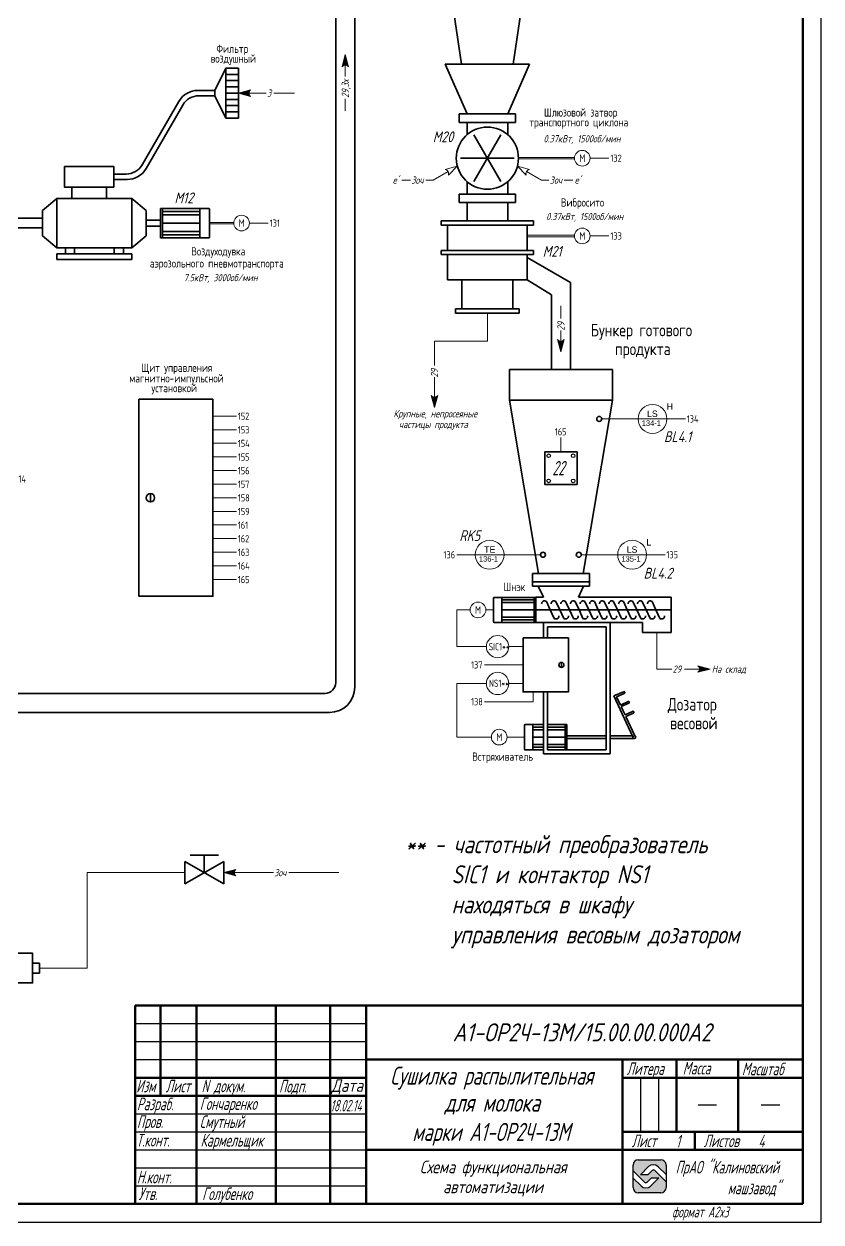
# Model space of a CAD drawing. Header units: millimetres. Extents: x 294 to 6216, y -3442 to 2720.
# Drawn here: x 1124.4 to 1345.2, y 1469.7 to 1801.7 of the extents above; entities that cross this region are included whole.
import ezdxf
from ezdxf.enums import TextEntityAlignment as Align

# ---------------------------------------------------------------- set-up
doc = ezdxf.new("R2010")
doc.units = ezdxf.units.MM
doc.header["$LTSCALE"] = 15
doc.layers.add('0.35 TEXT', color=7, linetype='Continuous', lineweight=35)
doc.layers.add('LWT 0.6', color=7, linetype='Continuous', lineweight=50)
doc.styles.add('0', font='gost.shx', dxfattribs={"width": 0.75, "oblique": 15})
doc.styles.add('33', font='gost.shx', dxfattribs={"width": 0.75, "oblique": 15, "height": 2.5})
doc.styles.add('34', font='gost.shx', dxfattribs={"width": 0.75, "oblique": 15, "height": 3.5})
doc.styles.add('35', font='gost.shx', dxfattribs={"width": 0.75, "oblique": 15, "height": 5})

msp = doc.modelspace()

# ---------------------------------------------------------------- hatches: boundary and pattern name
at = {"lineweight": 13}
h = msp.add_hatch(color=256, dxfattribs=at)
h.dxf.hatch_style = 1
h.paths.add_polyline_path([(1213.407, 1793.179), (1214.31, 1789.81, 0.4958839), (1212.504, 1789.81)])
h = msp.add_hatch(color=256, dxfattribs=at)
h.dxf.hatch_style = 1
h.paths.add_polyline_path([(1183.801, 1782.518), (1187.17, 1781.615, -0.4958839), (1187.17, 1783.421)])
h = msp.add_hatch(color=256, dxfattribs=at)
h.dxf.hatch_style = 1
h.paths.add_polyline_path([(1273.13, 1710.844), (1274.033, 1714.214, -0.4958839), (1272.227, 1714.214)])
h = msp.add_hatch(color=256, dxfattribs=at)
h.dxf.hatch_style = 1
h.paths.add_polyline_path([(1238.089, 1695.375), (1238.992, 1698.745, -0.4958839), (1237.186, 1698.745)])
h = msp.add_hatch(color=256, dxfattribs=at)
h.dxf.hatch_style = 1
h.paths.add_polyline_path([(1314.447, 1622.926), (1311.078, 1622.023, 0.4958839), (1311.078, 1623.829)])
h = msp.add_hatch(color=256, dxfattribs=at)
h.dxf.hatch_style = 1
h.paths.add_polyline_path([(1179.746, 1566.508), (1183.116, 1565.605, -0.4958839), (1183.116, 1567.411)])
h = msp.add_hatch(color=256)
h.set_gradient(color1=(110, 143, 145), tint=1, name='SPHERICAL')
h.paths.add_polyline_path([(1298.192, 1481.92), (1300.233, 1481.92), (1297.954, 1479.651, -0.3840488), (1295.303, 1479.697), (1293.104, 1481.895), (1293.104, 1479.231, 0.4142136), (1294.544, 1477.791), (1300.812, 1477.791, 0.4142136), (1302.252, 1479.231), (1302.252, 1480.83), (1299.101, 1483.981, 0.3840488), (1298.377, 1483.993), (1297.194, 1482.81), (1295.124, 1482.81), (1297.402, 1485.08, -0.3840488), (1300.054, 1485.034), (1302.252, 1482.836), (1302.252, 1485.499, 0.4142136), (1300.812, 1486.939), (1294.544, 1486.939, 0.4142136), (1293.104, 1485.499), (1293.104, 1483.931), (1296.285, 1480.75, 0.3840488), (1297.009, 1480.737)])

# ---------------------------------------------------------------- linework, layer by layer
for p, q in [((1345.189, 1469.698), (1345.189, 2063.698)), ((1155.189, 1524.698), (1219.189, 1524.698)), ((1155.189, 1519.698), (1219.189, 1519.698)), ((1155.189, 1514.698), (1219.189, 1514.698)), ((1295.189, 1509.698), (1295.189, 1494.698)), ((1300.189, 1509.698), (1300.189, 1494.698)), ((1311.127, 1502.198), (1316.251, 1502.198)), ((1328.627, 1502.198), (1333.751, 1502.198)), ((1155.189, 1499.698), (1219.189, 1499.698)), ((1155.189, 1494.698), (1219.189, 1494.698)), ((1155.189, 1489.698), (1219.189, 1489.698)), ((1155.189, 1484.698), (1219.189, 1484.698)), ((1293.135, 1479.231), (1293.135, 1485.499)), ((1294.575, 1486.939), (1300.843, 1486.939)), ((1295.154, 1482.81), (1297.433, 1485.08)), ((1297.225, 1482.81), (1298.408, 1483.993)), ((1302.283, 1480.83), (1299.132, 1483.981)), ((1302.283, 1482.836), (1300.085, 1485.034)), ((1302.283, 1485.499), (1302.283, 1479.231)), ((1293.135, 1483.931), (1296.316, 1480.75)), ((1293.135, 1481.895), (1295.333, 1479.697)), ((1297.225, 1482.81), (1295.154, 1482.81)), ((1298.223, 1481.92), (1297.04, 1480.737)), ((1300.263, 1481.92), (1297.985, 1479.651)), ((1298.223, 1481.92), (1300.263, 1481.92)), ((1155.189, 1479.698), (1219.189, 1479.698)), ((1300.843, 1477.791), (1294.575, 1477.791)), ((294.189, 1469.698), (1345.189, 1469.698))]:
    msp.add_line(p, q)
at = {"lineweight": 35}
for p, q in [((1210.769, 1619.191, -0.021), (1210.769, 1848.549, -0.021)), ((1216.046, 1847.271, -0.021), (1216.046, 1617.879, -0.02)), ((1238.506, 1838.515, -0.009), (1245.585, 1790.526, -0.009)), ((1267.009, 1838.515, -0.009), (1259.929, 1790.526, -0.009)), ((1180.35, 1789.42), (1177.271, 1783.263)), ((1183.801, 1789.42), (1180.35, 1789.42)), ((1180.35, 1775.616), (1180.35, 1789.42)), ((1183.801, 1789.42), (1183.801, 1775.616)), ((1241.042, 1790.526, -0.009), (1264.473, 1790.526, -0.009)), ((1241.042, 1790.526, -0.009), (1247.127, 1776.763, -0.009)), ((1264.473, 1790.526, -0.009), (1258.388, 1776.763, -0.009)), ((1180.35, 1787.694), (1183.801, 1787.694)), ((1177.271, 1783.263), (1172.561, 1783.263)), ((1177.271, 1783.263), (1177.271, 1781.772)), ((1180.35, 1785.969), (1183.801, 1785.969)), ((1180.35, 1784.243), (1183.801, 1784.243)), ((1157.119, 1762.638), (1167.261, 1780.203)), ((1177.271, 1781.772), (1172.833, 1781.772)), ((1177.271, 1781.772), (1180.35, 1775.616)), ((1180.35, 1782.518), (1183.801, 1782.518)), ((1180.35, 1780.793), (1183.801, 1780.793)), ((1158.275, 1761.657), (1168.416, 1779.222)), ((1180.35, 1779.067), (1183.801, 1779.067)), ((1180.35, 1777.342), (1183.801, 1777.342)), ((1252.757, 1776.763, -0.009), (1244.975, 1776.763, -0.009)), ((1244.975, 1776.763, -0.009), (1244.975, 1774.416, -0.009)), ((1252.757, 1776.763, -0.009), (1260.54, 1776.763, -0.009)), ((1260.54, 1774.416, -0.009), (1260.54, 1776.763, -0.009)), ((1183.801, 1775.616), (1180.35, 1775.616)), ((1244.975, 1774.416, -0.009), (1260.54, 1774.416, -0.009)), ((1247.128, 1774.416, -0.009), (1247.128, 1770.997, -0.009)), ((1258.388, 1774.416, -0.009), (1258.388, 1770.997, -0.009)), ((1249.032, 1770.934, -0.009), (1256.483, 1758.028, -0.009)), ((1256.483, 1770.934, -0.009), (1249.032, 1758.028, -0.009)), ((1260.209, 1764.481, -0.009), (1245.307, 1764.481, -0.009)), ((1152.703, 1760.088), (1149.253, 1760.088)), ((1137.613, 1756.483), (1137.613, 1753.351)), ((1147.234, 1756.483), (1147.234, 1753.351)), ((1152.974, 1758.597), (1149.253, 1758.597)), ((1247.128, 1754.546, -0.009), (1247.128, 1757.966, -0.009)), ((1258.388, 1754.546, -0.009), (1258.388, 1757.966, -0.009)), ((1133.519, 1753.351), (1129.567, 1750.035)), ((1154.275, 1753.351), (1158.227, 1750.035)), ((1252.757, 1754.546, -0.009), (1244.975, 1754.546, -0.009)), ((1244.975, 1754.546, -0.009), (1244.975, 1752.2, -0.009)), ((1252.757, 1754.546, -0.009), (1260.54, 1754.546, -0.009)), ((1260.54, 1752.2, -0.009), (1260.54, 1754.546, -0.009)), ((1129.567, 1750.035), (1129.567, 1742.962)), ((1158.227, 1750.035), (1158.227, 1742.962)), ((1175.604, 1750.538), (1162.186, 1750.538)), ((1162.186, 1750.538), (1162.186, 1742.459)), ((1162.725, 1750.538), (1162.725, 1742.459)), ((1162.725, 1749.73), (1173.137, 1749.73)), ((1173.137, 1750.538), (1173.137, 1742.459)), ((1175.829, 1750.312), (1175.829, 1742.684)), ((1244.975, 1752.2, -0.009), (1260.54, 1752.2, -0.009)), ((1247.128, 1747.102, -0.009), (1247.128, 1752.2, -0.009)), ((1258.388, 1747.102, -0.009), (1258.388, 1752.2, -0.009)), ((1129.567, 1747.851), (981.751, 1747.851)), ((1162.186, 1747.318), (1158.227, 1747.318)), ((1162.725, 1748.832), (1173.137, 1748.832)), ((1173.137, 1746.498), (1162.725, 1746.498)), ((1239.975, 1747.102, -0.009), (1265.54, 1747.102, -0.009)), ((1239.975, 1745.929, -0.009), (1239.975, 1747.102, -0.009)), ((1265.54, 1747.102, -0.009), (1265.54, 1745.929, -0.009)), ((1129.567, 1745.146), (981.751, 1745.146)), ((1133.519, 1739.645), (1129.567, 1742.962)), ((1154.275, 1739.645), (1158.227, 1742.962)), ((1162.186, 1745.678), (1158.227, 1745.678)), ((1162.725, 1744.165), (1173.137, 1744.165)), ((1162.725, 1743.267), (1173.137, 1743.267)), ((1239.975, 1745.929, -0.009), (1265.54, 1745.929, -0.009)), ((1241.721, 1745.929, -0.009), (1241.721, 1738.929, -0.009)), ((1263.793, 1745.929, -0.009), (1263.793, 1738.929, -0.009)), ((1135.857, 1739.645), (1135.857, 1737.961)), ((1138.435, 1737.961), (1138.435, 1739.645)), ((1149.36, 1737.961), (1149.36, 1739.645)), ((1151.937, 1739.645), (1151.937, 1737.961)), ((1175.604, 1742.459), (1162.186, 1742.459)), ((1133.519, 1737.961), (1154.275, 1737.961)), ((1133.519, 1736.43), (1133.519, 1737.961)), ((1154.275, 1736.43), (1133.519, 1736.43)), ((1154.275, 1736.43), (1154.275, 1737.961)), ((1239.975, 1738.929, -0.009), (1265.54, 1738.929, -0.009)), ((1239.975, 1737.755, -0.009), (1239.975, 1738.929, -0.009)), ((1239.975, 1737.755, -0.009), (1265.54, 1737.755, -0.009)), ((1241.721, 1737.755, -0.009), (1241.721, 1730.755, -0.009)), ((1263.793, 1737.755, -0.009), (1263.793, 1730.755, -0.009)), ((1263.793, 1736.947, -0.009), (1275.769, 1730.033, -0.009)), ((1265.54, 1738.929, -0.009), (1265.54, 1737.755, -0.009)), ((1241.721, 1730.755, -0.009), (1263.793, 1730.755, -0.009)), ((1245.721, 1730.755, -0.009), (1245.721, 1722.755, -0.009)), ((1259.793, 1730.755, -0.009), (1259.793, 1722.755, -0.009)), ((1270.491, 1726.643, -0.009), (1263.793, 1730.755, -0.009)), ((1275.769, 1730.033, -0.009), (1275.769, 1705.945, -0.008)), ((1270.491, 1705.945, -0.009), (1270.491, 1726.643, -0.009)), ((1243.975, 1722.755, -0.009), (1261.54, 1722.755, -0.009)), ((1243.975, 1721.582, -0.009), (1243.975, 1722.755, -0.009)), ((1243.975, 1721.582, -0.009), (1261.54, 1721.582, -0.009)), ((1261.54, 1722.755, -0.009), (1261.54, 1721.582, -0.009)), ((1287.381, 1705.945, -0.008), (1258.879, 1705.945, -0.008)), ((1258.879, 1705.945, -0.008), (1258.879, 1697.428, -0.002)), ((1287.381, 1705.945, -0.008), (1287.381, 1697.428, -0.002)), ((1258.879, 1697.428, -0.002), (1287.381, 1697.428, -0.002)), ((1258.879, 1697.428, -0.002), (1266.967, 1649.439, -0.002)), ((1287.381, 1697.428, -0.002), (1279.293, 1649.439, -0.002)), ((1159.43, 1671.547), (1159.43, 1669.251)), ((1265.226, 1649.439, -0.002), (1281.035, 1649.439, -0.002)), ((1265.226, 1649.439, -0.002), (1265.226, 1647.092, -0.002)), ((1265.226, 1647.092, -0.002), (1281.035, 1647.092, -0.002)), ((1265.226, 1647.092, -0.002), (1281.035, 1647.092, -0.002)), ((1265.226, 1647.092, -0.002), (1265.226, 1645.881, -0.002)), ((1281.035, 1647.092, -0.002), (1281.035, 1649.439, -0.002)), ((1281.035, 1645.881, -0.002), (1281.035, 1647.092, -0.002)), ((1265.226, 1645.881, -0.002), (1281.035, 1645.881, -0.002)), ((1266.84, 1645.881, -0.002), (1268.267, 1642.82, -0.002)), ((1279.42, 1645.881, -0.002), (1277.993, 1642.82, -0.002)), ((1254.451, 1636.025, -0.002), (1254.451, 1642.601, -0.002)), ((1254.645, 1642.795, -0.002), (1266.204, 1642.795, -0.002)), ((1256.772, 1635.831, -0.002), (1256.772, 1642.795, -0.002)), ((1265.749, 1642.099, -0.002), (1256.772, 1642.099, -0.002)), ((1265.749, 1641.325, -0.002), (1256.772, 1641.325, -0.002)), ((1265.749, 1635.831, -0.002), (1265.749, 1642.795, -0.002)), ((1266.204, 1642.82, -0.002), (1268.267, 1642.82, -0.002)), ((1266.204, 1635.806, -0.002), (1266.204, 1642.82, -0.002)), ((1269.101, 1641.654, -0.002), (1270.193, 1639.313, -0.002)), ((1271.728, 1641.654, -0.002), (1272.82, 1639.313, -0.002)), ((1274.434, 1641.654, -0.002), (1275.526, 1639.313, -0.002)), ((1277.061, 1641.654, -0.002), (1278.153, 1639.313, -0.002)), ((1277.993, 1642.82, -0.002), (1303.669, 1642.82, -0.002)), ((1279.767, 1641.654, -0.002), (1280.859, 1639.313, -0.002)), ((1282.394, 1641.654, -0.002), (1283.486, 1639.313, -0.002)), ((1285.1, 1641.654, -0.002), (1286.192, 1639.313, -0.002)), ((1287.727, 1641.654, -0.002), (1288.819, 1639.313, -0.002)), ((1290.433, 1641.654, -0.002), (1291.525, 1639.313, -0.002)), ((1293.06, 1641.654, -0.002), (1294.152, 1639.313, -0.002)), ((1295.672, 1641.654, -0.002), (1296.763, 1639.313, -0.002)), ((1298.378, 1641.654, -0.002), (1299.469, 1639.313, -0.002)), ((1303.669, 1642.82, -0.002), (1303.669, 1633.022, -0.002)), ((1256.772, 1639.313, -0.002), (1265.749, 1639.313, -0.002)), ((1265.749, 1637.301, -0.002), (1256.772, 1637.301, -0.002)), ((1266.204, 1639.313, -0.002), (1303.669, 1639.313, -0.002)), ((1271.285, 1636.971, -0.002), (1270.193, 1639.313, -0.002)), ((1273.912, 1636.971, -0.002), (1272.82, 1639.313, -0.002)), ((1276.618, 1636.971, -0.002), (1275.526, 1639.313, -0.002)), ((1279.245, 1636.971, -0.002), (1278.153, 1639.313, -0.002)), ((1281.951, 1636.971, -0.002), (1280.859, 1639.313, -0.002)), ((1284.578, 1636.971, -0.002), (1283.486, 1639.313, -0.002)), ((1287.284, 1636.971, -0.002), (1286.192, 1639.313, -0.002)), ((1289.911, 1636.971, -0.002), (1288.819, 1639.313, -0.002)), ((1292.617, 1636.971, -0.002), (1291.525, 1639.313, -0.002)), ((1295.244, 1636.971, -0.002), (1294.152, 1639.313, -0.002)), ((1297.855, 1636.971, -0.002), (1296.763, 1639.313, -0.002)), ((1300.561, 1636.971, -0.002), (1299.469, 1639.313, -0.002)), ((1254.645, 1635.831, -0.002), (1266.204, 1635.831, -0.002)), ((1265.749, 1636.527, -0.002), (1256.772, 1636.527, -0.002)), ((1295.704, 1635.806, -0.002), (1266.204, 1635.806, -0.002)), ((1268.267, 1635.806, -0.002), (1286.794, 1635.806, -0.002)), ((1268.267, 1631.566, -0.002), (1268.267, 1635.806, -0.002)), ((1269.418, 1634.655, -0.002), (1285.643, 1634.655, -0.002)), ((1269.418, 1634.655, -0.002), (1269.418, 1631.566, -0.002)), ((1285.643, 1634.655, -0.002), (1285.643, 1610.855, -0.002)), ((1286.794, 1635.806, -0.002), (1286.794, 1610.855, -0.002)), ((1295.704, 1635.806, -0.002), (1295.704, 1633.022, -0.002)), ((1303.669, 1635.806, -0.002), (1303.669, 1633.022, -0.002)), ((1303.669, 1633.022, -0.002), (1295.704, 1633.022, -0.002)), ((1273.255, 1624.78, -0.002), (1273.255, 1623.369, -0.002)), ((938.622, 1616.191, 0), (1207.791, 1616.191, 0)), ((1268.267, 1610.855, -0.002), (1268.267, 1616.582, -0.002)), ((1269.418, 1616.582, -0.002), (1269.418, 1610.855, -0.002)), ((1290.456, 1616.661, -0.002), (1287.821, 1615.467, -0.002)), ((1287.821, 1615.467, -0.002), (1293.084, 1604.18, -0.002)), ((1290.676, 1616.17, -0.002), (1288.567, 1615.236, -0.002)), ((1288.567, 1615.236, -0.002), (1289.629, 1612.956, -0.002)), ((1291.726, 1613.934, -0.002), (1289.629, 1612.956, -0.002)), ((1291.948, 1613.447, -0.002), (1289.836, 1612.512, -0.002)), ((1209.047, 1610.914, 0), (711.161, 1610.914, 0)), ((1268.267, 1599.429, -0.002), (1268.267, 1610.855, -0.002)), ((1269.418, 1610.855, -0.002), (1269.418, 1600.579, -0.002)), ((1285.643, 1610.855, -0.002), (1285.643, 1600.579, -0.002)), ((1286.794, 1610.855, -0.002), (1286.794, 1599.429, -0.002)), ((1289.836, 1612.512, -0.002), (1290.295, 1611.527, -0.002)), ((1290.295, 1611.527, -0.002), (1290.898, 1610.232, -0.002)), ((1292.995, 1611.21, -0.002), (1290.898, 1610.232, -0.002)), ((1293.217, 1610.723, -0.002), (1291.105, 1609.788, -0.002)), ((1263.034, 1600.773, -0.002), (1263.034, 1607.35, -0.002)), ((1263.229, 1607.544, -0.002), (1268.267, 1607.544, -0.002)), ((1265.356, 1600.579, -0.002), (1265.356, 1607.544, -0.002)), ((1268.267, 1606.847, -0.002), (1265.356, 1606.847, -0.002)), ((1269.418, 1607.544, -0.002), (1274.788, 1607.544, -0.002)), ((1274.333, 1606.847, -0.002), (1269.418, 1606.847, -0.002)), ((1274.333, 1600.579, -0.002), (1274.333, 1607.544, -0.002)), ((1274.788, 1600.579, -0.002), (1274.788, 1607.544, -0.002)), ((1291.105, 1609.788, -0.002), (1293.605, 1604.423, -0.002)), ((1268.267, 1606.074, -0.002), (1265.356, 1606.074, -0.002)), ((1265.356, 1604.062, -0.002), (1268.267, 1604.062, -0.002)), ((1274.333, 1606.074, -0.002), (1269.418, 1606.074, -0.002)), ((1269.418, 1604.062, -0.002), (1274.333, 1604.062, -0.002)), ((1274.788, 1604.452, -0.002), (1285.643, 1604.452, -0.002)), ((1274.788, 1604.283, -0.002), (1274.788, 1603.84, -0.002)), ((1274.788, 1603.671, -0.002), (1285.643, 1603.671, -0.002)), ((1286.794, 1604.452, -0.002), (1292.957, 1604.452, -0.002)), ((1286.794, 1603.671, -0.002), (1293.456, 1603.671, -0.002)), ((1263.229, 1600.579, -0.002), (1268.267, 1600.579, -0.002)), ((1268.267, 1602.05, -0.002), (1265.356, 1602.05, -0.002)), ((1268.267, 1601.276, -0.002), (1265.356, 1601.276, -0.002)), ((1274.333, 1602.05, -0.002), (1269.418, 1602.05, -0.002)), ((1274.333, 1601.276, -0.002), (1269.418, 1601.276, -0.002)), ((1269.418, 1600.579, -0.002), (1285.643, 1600.579, -0.002)), ((1269.418, 1600.579, -0.002), (1274.788, 1600.579, -0.002)), ((1286.794, 1599.429, -0.002), (1268.267, 1599.429, -0.002)), ((1170.42, 1571.37), (1178.279, 1571.37)), ((1174.349, 1566.508), (1174.349, 1571.37)), ((1168.953, 1563.424), (1179.746, 1569.592)), ((1168.953, 1569.592), (1179.746, 1563.424)), ((1168.953, 1569.592), (1168.953, 1563.424)), ((1179.746, 1569.592), (1179.746, 1563.424)), ((1126.794, 1541.433), (1128.667, 1541.433)), ((1128.667, 1541.433), (1128.667, 1538.685)), ((1126.794, 1538.685), (1128.667, 1538.685))]:
    msp.add_line(p, q, dxfattribs=at)
at = {"lineweight": 13}
for p, q in [((1213.407, 1793.179, -0.021), (1212.504, 1789.81, -0.021)), ((1213.407, 1793.179, -0.021), (1214.31, 1789.81, -0.021)), ((1213.407, 1787.102, -0.021), (1213.407, 1790.258, -0.021)), ((1183.801, 1782.518), (1187.17, 1783.421)), ((1183.801, 1782.518), (1187.17, 1781.615)), ((1191.472, 1782.518), (1186.722, 1782.518)), ((1199.31, 1782.518), (1193.613, 1782.518)), ((1213.407, 1777.609, -0.021), (1213.407, 1780.939, -0.021)), ((1261.366, 1764.679, -0.009), (1276.885, 1764.679, -0.009)), ((1261.366, 1764.284, -0.009), (1276.885, 1764.284, -0.009)), ((1286.453, 1764.481, -0.009), (1281.215, 1764.481, -0.009)), ((1237.775, 1758.412, -0.009), (1241.889, 1760.787, -0.009)), ((1244.419, 1762.248, -0.009), (1241.049, 1761.345, -0.009)), ((1244.419, 1762.248, -0.009), (1241.952, 1759.781, -0.009)), ((1261.073, 1762.248, -0.009), (1263.54, 1759.781, -0.009)), ((1261.073, 1762.248, -0.009), (1264.443, 1761.345, -0.009)), ((1267.717, 1758.412, -0.009), (1263.604, 1760.787, -0.009)), ((1229.061, 1758.412, -0.009), (1231.421, 1758.412, -0.009)), ((1235.697, 1758.412, -0.009), (1237.775, 1758.412, -0.009)), ((1269.796, 1758.412, -0.009), (1267.717, 1758.412, -0.009)), ((1276.431, 1758.412, -0.009), (1274.071, 1758.412, -0.009)), ((1175.829, 1746.696), (1182.508, 1746.696)), ((1175.829, 1746.301), (1182.508, 1746.301)), ((1192.076, 1746.498), (1186.838, 1746.498)), ((1263.793, 1743.126, -0.009), (1276.885, 1743.126, -0.009)), ((1286.453, 1742.929, -0.009), (1281.215, 1742.929, -0.009)), ((1263.793, 1742.731, -0.009), (1276.885, 1742.731, -0.009)), ((1273.13, 1723.576, -0.008), (1273.13, 1720.076, -0.008)), ((1252.757, 1721.582, -0.009), (1252.757, 1713.763, -0.009)), ((1273.13, 1716.78, -0.008), (1273.13, 1713.766, -0.008)), ((1238.089, 1713.763, -0.008), (1238.089, 1707.063, -0.008)), ((1238.089, 1713.763, -0.008), (1252.757, 1713.763, -0.009)), ((1273.13, 1710.844, -0.008), (1272.227, 1714.214, -0.008)), ((1273.13, 1710.844, -0.008), (1274.033, 1714.214, -0.008)), ((1238.089, 1703.767, -0.008), (1238.089, 1698.297, -0.008)), ((1238.089, 1695.375, -0.008), (1237.186, 1698.745, -0.008)), ((1238.089, 1695.375, -0.008), (1238.992, 1698.745, -0.008)), ((1183.271, 1693.03), (1176.716, 1693.03)), ((1284.423, 1692.238), (1294.503, 1692.238)), ((1302.503, 1692.238), (1294.503, 1692.238)), ((1307.609, 1692.238), (1302.503, 1692.238)), ((1183.271, 1689.258), (1176.716, 1689.258)), ((1273.13, 1683.085, -0.002), (1273.13, 1687.107, -0.002)), ((1183.271, 1685.486), (1176.716, 1685.486)), ((1183.271, 1681.714), (1176.716, 1681.714)), ((1183.271, 1677.942), (1176.716, 1677.942)), ((1183.271, 1674.171), (1176.716, 1674.171)), ((1183.271, 1670.399), (1176.716, 1670.399)), ((1183.271, 1666.627), (1176.716, 1666.627)), ((1183.271, 1662.855), (1176.716, 1662.855)), ((1183.271, 1659.083), (1176.716, 1659.083)), ((1183.271, 1655.311), (1176.716, 1655.311)), ((1244.289, 1654.609), (1249.396, 1654.609)), ((1257.396, 1654.609), (1249.396, 1654.609)), ((1267.476, 1654.609), (1257.396, 1654.609)), ((1278.785, 1654.609), (1288.865, 1654.609)), ((1296.865, 1654.609), (1288.865, 1654.609)), ((1301.971, 1654.609), (1296.865, 1654.609)), ((1183.271, 1651.539), (1176.716, 1651.539)), ((1183.271, 1647.768), (1176.716, 1647.768)), ((1244.289, 1639.313, -0.002), (1244.289, 1629.133, -0.002)), ((1254.451, 1639.313, -0.002), (1252.333, 1639.313, -0.002)), ((1299.686, 1633.022, -0.002), (1299.686, 1622.926, -0.002)), ((1252.499, 1629.133, -0.002), (1244.289, 1629.133, -0.002)), ((1262.634, 1629.133, -0.002), (1258.71, 1629.133, -0.002)), ((1251.929, 1624.074), (1262.634, 1624.074)), ((1314.447, 1622.926, -0.002), (1311.078, 1623.829, -0.002)), ((1299.686, 1622.926, -0.002), (1303.867, 1622.926, -0.002)), ((1311.525, 1622.926, -0.002), (1307.337, 1622.926, -0.002)), ((1314.447, 1622.926, -0.002), (1311.078, 1622.023, -0.002)), ((1252.499, 1618.949, -0.002), (1244.289, 1618.949, -0.002)), ((1244.289, 1618.949, -0.002), (1244.289, 1604.062, -0.002)), ((1262.634, 1618.949, -0.002), (1258.71, 1618.949, -0.002)), ((1251.929, 1613.89), (1265.463, 1613.89)), ((1265.463, 1613.89), (1265.463, 1616.582, -0.002)), ((1244.289, 1604.062, -0.002), (1248.548, 1604.062, -0.002)), ((1263.034, 1604.062, -0.002), (1258.21, 1604.062, -0.002)), ((1179.746, 1566.508), (1183.116, 1567.411)), ((1168.953, 1566.508), (1141.899, 1566.508)), ((1141.899, 1566.508), (1141.899, 1540.059)), ((1179.746, 1566.508), (1183.116, 1565.605)), ((1193.496, 1566.508), (1182.668, 1566.508)), ((1211.571, 1566.508), (1197.755, 1566.508)), ((1128.667, 1540.059), (1141.899, 1540.059))]:
    msp.add_line(p, q, dxfattribs=at)
at = {"lineweight": 35}
for points in [[(1135.594, 1762.201), (1149.253, 1762.201), (1149.253, 1756.483), (1135.594, 1756.483)], [(1133.519, 1753.351), (1154.275, 1753.351), (1154.275, 1739.645), (1133.519, 1739.645)], [(1156.254, 1697.679), (1176.716, 1697.679), (1176.716, 1643.118), (1156.254, 1643.118)], [(1118.573, 1544.17), (1126.794, 1544.17), (1126.794, 1535.949), (1118.573, 1535.949)]]:
    msp.add_lwpolyline(points, close=True, dxfattribs=at)
at = {"lineweight": 35, "elevation": -0.002}
msp.add_lwpolyline([(1262.634, 1631.566), (1275.207, 1631.566), (1275.207, 1616.582), (1262.634, 1616.582)], close=True, dxfattribs=at)
at = {"lineweight": 35}
for centre, radius in [((1252.757, 1764.481, -0.009), 8.611), ((1283.733, 1692.238), 0.69), ((1159.43, 1670.399), 1.148), ((1268.166, 1654.609), 0.69), ((1278.094, 1654.609), 0.69), ((1273.255, 1624.074, -0.002), 0.705), ((1293.456, 1604.062, -0.002), 0.391)]:
    msp.add_circle(centre, radius, dxfattribs=at)
at = {"lineweight": 13}
for centre, radius in [((1279.046, 1764.481, -0.009), 2.169), ((1184.669, 1746.498), 2.169), ((1279.046, 1742.929, -0.009), 2.169), ((1298.503, 1692.238), 4), ((1253.396, 1654.609), 4), ((1292.865, 1654.609), 4), ((1250.164, 1639.313, -0.002), 2.169), ((1255.605, 1629.133, -0.002), 3.106), ((1255.605, 1618.949, -0.002), 3.106), ((1256.041, 1604.062, -0.002), 2.169)]:
    msp.add_circle(centre, radius, dxfattribs=at)
for centre in [(1269.732, 1682.023, -0.002), (1276.528, 1682.023, -0.002), (1269.732, 1675.052, -0.002), (1276.528, 1675.052, -0.002)]:
    msp.add_circle(centre, 0.504)
for centre, start, end in [((1213.407, 1789.123, -0.021), 37.24786, 142.75214), ((1187.857, 1782.518), 127.24786, 232.75214), ((1240.906, 1760.22, -0.009), 337.24786, 82.75214), ((1264.586, 1760.22, -0.009), 97.24786, 202.75214), ((1273.13, 1714.9, -0.008), 217.24786, 322.75214), ((1238.089, 1699.431, -0.008), 217.24786, 322.75214), ((1310.391, 1622.926, -0.002), 307.24786, 52.75214), ((1183.802, 1566.508), 127.24786, 232.75214)]:
    msp.add_arc(centre, 1.134, start, end, dxfattribs=at)
at = {"lineweight": 35}
for centre, radius, start, end in [((1172.561, 1777.143), 6.12, 90, 150), ((1172.833, 1776.672), 5.1, 90, 150), ((1152.703, 1765.188), 5.1, 270, 330), ((1152.974, 1764.717), 6.12, 270, 330), ((1175.604, 1750.312), 0.225, 0, 90), ((1175.604, 1742.684), 0.225, 270, 0), ((1254.645, 1642.601, -0.002), 0.194, 90, 180), ((1268.598, 1641.027, -0.002), 0.804, 51.27852, 184.66346), ((1271.225, 1641.027, -0.002), 0.804, 51.27852, 184.66346), ((1273.931, 1641.027, -0.002), 0.804, 51.27852, 184.66346), ((1276.558, 1641.027, -0.002), 0.804, 51.27852, 184.66346), ((1279.264, 1641.027, -0.002), 0.804, 51.27852, 184.66346), ((1281.891, 1641.027, -0.002), 0.804, 51.27852, 184.66346), ((1284.597, 1641.027, -0.002), 0.804, 51.27852, 184.66346), ((1287.224, 1641.027, -0.002), 0.804, 51.27852, 184.66346), ((1289.93, 1641.027, -0.002), 0.804, 51.27852, 184.66346), ((1292.557, 1641.027, -0.002), 0.804, 51.27852, 184.66346), ((1295.169, 1641.027, -0.002), 0.804, 51.27852, 184.66346), ((1297.875, 1641.027, -0.002), 0.804, 51.27852, 184.66346), ((1271.788, 1637.599, -0.002), 0.804, 231.27852, 4.66346), ((1274.415, 1637.599, -0.002), 0.804, 231.27852, 4.66346), ((1277.121, 1637.599, -0.002), 0.804, 231.27852, 4.66346), ((1279.748, 1637.599, -0.002), 0.804, 231.27852, 4.66346), ((1282.454, 1637.599, -0.002), 0.804, 231.27852, 4.66346), ((1285.081, 1637.599, -0.002), 0.804, 231.27852, 4.66346), ((1287.787, 1637.599, -0.002), 0.804, 231.27852, 4.66346), ((1290.414, 1637.599, -0.002), 0.804, 231.27852, 4.66346), ((1293.12, 1637.599, -0.002), 0.804, 231.27852, 4.66346), ((1295.747, 1637.599, -0.002), 0.804, 231.27852, 4.66346), ((1298.358, 1637.599, -0.002), 0.804, 231.27852, 4.66346), ((1301.064, 1637.599, -0.002), 0.804, 231.27852, 4.66346), ((1254.645, 1636.025, -0.002), 0.194, 180, 270), ((1207.769, 1619.191, -0.021), 3, 270.00377, 0.00377), ((1209.046, 1617.914, 0.001), 7, 270.00377, 0.00377), ((1290.567, 1616.416, -0.002), 0.269, 293.90134, 114.36751), ((1291.839, 1613.692, -0.002), 0.267, 293.90194, 115), ((1293.108, 1610.968, -0.002), 0.267, 293.90194, 115), ((1263.229, 1607.35, -0.002), 0.194, 90, 180), ((1263.229, 1600.773, -0.002), 0.194, 180, 270)]:
    msp.add_arc(centre, radius, start, end, dxfattribs=at)
for centre, radius, start, end in [((1294.575, 1485.499), 1.44, 90, 180), ((1298.733, 1483.585), 1.981, 46.98571, 131.02261), ((1298.763, 1483.585), 0.541, 46.98571, 131.02261), ((1300.843, 1485.499), 1.44, 0, 90), ((1296.685, 1481.145), 0.541, 226.98571, 311.02261), ((1294.575, 1479.231), 1.44, 180, 270), ((1296.685, 1481.145), 1.981, 226.98571, 311.02261), ((1300.843, 1479.231), 1.44, 270, 0)]:
    msp.add_arc(centre, radius, start, end)
for points in [[(1183.801, 1787.694), (1183.801, 1787.694), (1180.35, 1787.694), (1180.35, 1787.694)], [(1183.801, 1785.969), (1183.801, 1785.969), (1180.35, 1785.969), (1180.35, 1785.969)], [(1183.801, 1784.243), (1183.801, 1784.243), (1180.35, 1784.243), (1180.35, 1784.243)], [(1183.801, 1782.518), (1183.801, 1782.518), (1180.35, 1782.518), (1180.35, 1782.518)], [(1183.801, 1780.793), (1183.801, 1780.793), (1180.35, 1780.793), (1180.35, 1780.793)], [(1183.801, 1779.067), (1183.801, 1779.067), (1180.35, 1779.067), (1180.35, 1779.067)], [(1183.801, 1777.342), (1183.801, 1777.342), (1180.35, 1777.342), (1180.35, 1777.342)]]:
    msp.add_open_spline(points, degree=3, dxfattribs=at)
at = {"lineweight": 13}
for points in [[(1244.289, 1639.313, -0.002), (1244.289, 1639.313, -0.002), (1247.384, 1639.313, -0.002), (1247.994, 1639.313, -0.002)], [(1248.548, 1604.062, -0.002), (1248.548, 1604.062, -0.002), (1252.886, 1604.062, -0.002), (1253.871, 1604.062, -0.002)]]:
    msp.add_open_spline(points, degree=3, dxfattribs=at)
at = {"layer": '0.35 TEXT', "elevation": 0.005}
msp.add_lwpolyline([(1277.621, 1674.103), (1268.639, 1674.103), (1268.639, 1683.085), (1277.621, 1683.085)], close=True, dxfattribs=at)
at = {"layer": 'LWT 0.6'}
for p, q in [((1340.189, 2058.698), (1340.189, 1474.698)), ((1340.189, 1529.698), (1155.189, 1529.698)), ((1155.189, 1529.698), (1155.189, 1474.698)), ((1162.189, 1529.698), (1162.189, 1504.698)), ((1172.189, 1529.698), (1172.189, 1474.698)), ((1194.189, 1529.698), (1194.189, 1474.698)), ((1209.189, 1529.698), (1209.189, 1474.698)), ((1219.189, 1529.698), (1219.189, 1474.698)), ((1219.189, 1514.698), (1340.189, 1514.698)), ((1290.189, 1514.698), (1290.189, 1474.698)), ((1305.189, 1514.698), (1305.189, 1494.698)), ((1322.189, 1514.698), (1322.189, 1494.698)), ((1219.189, 1509.698), (1155.189, 1509.698)), ((1290.189, 1509.698), (1340.189, 1509.698)), ((1219.189, 1504.698), (1155.189, 1504.698)), ((1290.189, 1494.698), (1340.189, 1494.698)), ((1310.189, 1489.698), (1310.189, 1494.698)), ((1219.189, 1489.698), (1340.189, 1489.698)), ((1340.189, 1474.698), (314.189, 1474.698))]:
    msp.add_line(p, q, dxfattribs=at)

# ---------------------------------------------------------------- texts
at = {"lineweight": 13, "style": '34'}
for s, height, p in [('воздушный', 2.3, (1176.095, 1790.95)), ('Фильтр', 2.3, (1177.705, 1793.663)), ('Шлюзовой затвор', 2.3, (1268.449, 1776.005, -0.008)), ('транспортного циклона', 2.3, (1264.408, 1773.292, -0.008)), ('132', 2, (1286.827, 1763.481, -0.009)), ('Вибросито', 2.3, (1273.135, 1751.065, -0.008)), ('131', 2, (1192.459, 1745.498)), ('133', 2, (1286.828, 1741.929, -0.009)), ('Воздуходувка', 2.3, (1170.739, 1737.526, 0.022)), ('аэрозольного пневмотранспорта', 2.3, (1159.264, 1734.187, 0.022)), ('Щит управления', 2.3, (1156.875, 1705.272)), ('магнитно-импульсной', 2.3, (1153.589, 1702.35)), ('установкой', 2.3, (1159.693, 1699.636)), ('152', 2, (1183.621, 1691.988)), ('134', 2, (1307.985, 1691.238)), ('153', 2, (1183.621, 1688.217)), ('165', 2, (1271.45, 1687.676, -0.002)), ('154', 2, (1183.621, 1684.445)), ('155', 2, (1183.621, 1680.673)), ('114', 2, (1122.02, 1674.6)), ('156', 2, (1183.621, 1676.901)), ('157', 2, (1183.621, 1673.129)), ('158', 2, (1183.621, 1669.357)), ('159', 2, (1183.621, 1665.586)), ('161', 2, (1183.621, 1661.814)), ('162', 2, (1183.621, 1658.042)), ('163', 2, (1183.621, 1654.27)), ('136', 2, (1240.598, 1653.604)), ('135', 2, (1302.347, 1653.609)), ('164', 2, (1183.621, 1650.498)), ('165', 2, (1183.621, 1646.726)), ('Шнэк', 2.3, (1257.221, 1644.535)), ('137', 2, (1248.23, 1623.074)), ('138', 2, (1248.23, 1612.89)), ('Встряхиватель', 2.3, (1248.595, 1597.506))]:
    msp.add_text(s, height=height, dxfattribs=at).set_placement(p)
at = {"lineweight": 13, "style": '34', "oblique": 15}
for s, p in [('29,3х', (1214.407, 1781.207, -0.021)), ('29', (1274.13, 1716.751, -0.008)), ('29', (1239.089, 1703.738, -0.008))]:
    msp.add_text(s, height=2, rotation=90, dxfattribs=at).set_placement(p)
at = {"lineweight": 13}
for s, height, style, oblique, p in [('3', 2, '34', 15, (1191.74, 1781.518)), ('M', 2.1, '0', 0, (1278.246, 1763.431, -0.009)), ("e'", 2, '34', 15, (1226.487, 1757.434, -0.009)), ("e'", 2, '34', 15, (1276.897, 1757.434, -0.009)), ('3оч', 2, '34', 15, (1231.689, 1757.412, -0.009)), ('3оч', 2, '34', 15, (1270.064, 1757.412, -0.009)), ('M', 2.1, '0', 0, (1183.869, 1745.448)), ('M', 2.1, '0', 0, (1278.246, 1741.879, -0.009)), ('Бункер готового', 3.4509, '34', 360, (1281.393, 1715.119, 0.021)), ('продукта', 3.4509, '34', 360, (1288.086, 1709.907, 0.021)), ('Крупные, непросеяные', 2, '34', 15, (1226.755, 1692.672, -0.008)), ('частицы продукта', 2, '34', 15, (1228.275, 1689.699, -0.008)), ('M', 2.1, '0', 0, (1249.364, 1638.263, -0.002)), ('29', 2, '34', 15, (1304.08, 1621.926, -0.002)), ('На склад', 2, '34', 15, (1314.904, 1621.893, -0.002)), ('Дозатор', 3.4509, '34', 360, (1302.745, 1611.43, 0.021)), ('весовой', 3.4509, '34', 360, (1303.376, 1606.218, 0.021)), ('M', 2.1, '0', 0, (1255.241, 1603.012, -0.002)), ('3оч', 2, '34', 15, (1193.686, 1565.508))]:
    msp.add_text(s, height=height, dxfattribs=dict(at, style=style, oblique=oblique)).set_placement(p)
at = {"lineweight": 13, "style": '34'}
for s, oblique, width, p in [('0.37кВт, 1500об/мин', 15, 0.95, (1268.321, 1768.873, -0.008)), ('0.37кВт, 1500об/мин', 15, 0.95, (1269.065, 1747.32, -0.008)), ('7.5кВт, 3000об/мин', 15, 0.95, (1168.615, 1730.394, 0.022)), ('SIC1**', 360, 0.82, (1253.108, 1628.14, -0.002)), ('NS1**', 360, 0.82, (1253.203, 1617.983, -0.002))]:
    msp.add_text(s, height=2, dxfattribs=dict(at, oblique=oblique, width=width)).set_placement(p)
at = {"lineweight": 13}
for s, height, p in [('H', 1.8, (1302.43, 1694.788)), ('LS', 1.8, (1297.003, 1692.762)), ('134-1', 1.5, (1295.534, 1690.319)), ('TE', 1.8, (1251.896, 1655.133)), ('LS', 1.8, (1291.365, 1655.133)), ('L', 1.8, (1296.791, 1657.159)), ('136-1', 1.5, (1250.427, 1652.691)), ('135-1', 1.5, (1289.896, 1652.691))]:
    msp.add_text(s, height=height, dxfattribs=at).set_placement(p)
at = {"layer": '0.35 TEXT', "style": '34', "oblique": 15}
for s, height, p in [('M20', 3, (1237.649, 1768.913, -0.05)), ('M12', 3, (1166.075, 1751.991, -0.041)), ('M21', 3, (1268.09, 1737.169, -0.05)), ('BL4.1', 3, (1301.691, 1685.818, -0.02)), ('RK5', 3, (1245.013, 1658.411, -0.02)), ('BL4.2', 3, (1296.053, 1647.994, -0.02)), ('Схема функциональная', 3.5, (1234.04, 1483.221)), ('автоматизации', 3.5, (1240.478, 1477.697))]:
    msp.add_text(s, height=height, dxfattribs=at).set_placement(p)
at = {"layer": '0.35 TEXT', "oblique": 15}
for s, height, style, width, p in [('22', 4, '34', 0.75, (1270.757, 1676.615, -0.002)), ('Литера', 3.5, '34', 0.8, (1291.336, 1510.475)), ('Масса', 3.5, '34', 0.8, (1306.88, 1510.582)), ('Масштаб', 3.5, '34', 0.8, (1323.269, 1510.358)), ('Изм  Лист', 3.5, '34', 0.8, (1155.484, 1505.638)), ('N докум.', 3.5, '34', 0.8, (1173.594, 1505.652)), ('Подп.', 3.5, '34', 0.8, (1195.048, 1505.605)), ('Разраб.', 3.5, '34', 0.8, (1155.675, 1500.679)), ('Гончаренко', 3.5, '34', 0.8, (1173.09, 1500.749)), ('18.02.14', 3.2, '34', 0.75, (1209.269, 1500.362)), ('Пров.', 3.5, '34', 0.8, (1155.675, 1495.769)), ('Смутный', 3.5, '34', 0.8, (1173.09, 1495.749)), ('Т.конт.', 3.5, '34', 0.8, (1155.494, 1490.61)), ('Кармельщик', 3.5, '34', 0.8, (1173.317, 1490.606)), ('Лист', 3.5, '34', 0.8, (1292.748, 1490.444)), ('Листов', 3.5, '34', 0.8, (1312.676, 1490.452)), ('1', 3.5, '34', 0.8, (1305.01, 1490.329)), ('4', 3.5, '34', 0.8, (1327.83, 1490.387)), ('ПрАО "Калиновский', 3.5, '34', 0.8, (1304.913, 1483.151)), ('Н.конт.', 3.5, '34', 0.8, (1155.675, 1480.412)), ('машзавод"', 3.5, '34', 0.8, (1319.336, 1477.366)), ('Утв.', 3.5, '34', 0.8, (1156.121, 1475.794)), ('Голубенко', 3.5, '34', 0.8, (1173.762, 1475.793)), ('формат А2x3', 3, '33', 0.8, (1303.929, 1470.991))]:
    msp.add_text(s, height=height, dxfattribs=dict(at, style=style, width=width)).set_placement(p)
at = {"layer": '0.35 TEXT', "color": 3, "style": '35', "oblique": 15}
for s, width, p, p2 in [('А1-ОР2Ч-13М/15.00.00.000A2', 0.966195, (1243.138, 1519.759), (1314.768, 1519.759)), ('марки А1-ОР2Ч-13М', 0.88505, (1231.972, 1492.163), (1275.592, 1492.163))]:
    msp.add_text(s, height=5, dxfattribs=dict(at, width=width)).set_placement(p, p2, align=Align.FIT)
at = {"layer": '0.35 TEXT', "style": '35', "oblique": 15}
for s, width, p, p2 in [('Сушилка распылительная', 0.877214, (1225.844, 1507.762), (1282.08, 1507.762)), ('для молока', 0.941938, (1240.918, 1500.273), (1267.326, 1500.273))]:
    msp.add_text(s, height=5, dxfattribs=dict(at, width=width)).set_placement(p, p2, align=Align.FIT)
at = {"layer": '0.35 TEXT', "style": '34', "oblique": 15, "width": 0.963158}
msp.add_text('Дата', height=3.5, rotation=0.24908, dxfattribs=at).set_placement((1209.525, 1505.76), (1218.313, 1505.799), align=Align.FIT)
at = {"layer": '0.35 TEXT', "insert": (1230.01, 1576.892), "char_height": 5, "width": 100.0094, "attachment_point": 1, "style": '34'}
msp.add_mtext('\\pt1.25,100,120;{\\W1;** - частотный преобразователь\\P     SIC1 и контактор NS1\\P     находяться в шкафу\\P     управления весовым дозатором}', dxfattribs=at)

doc.saveas('drawing.dxf')
